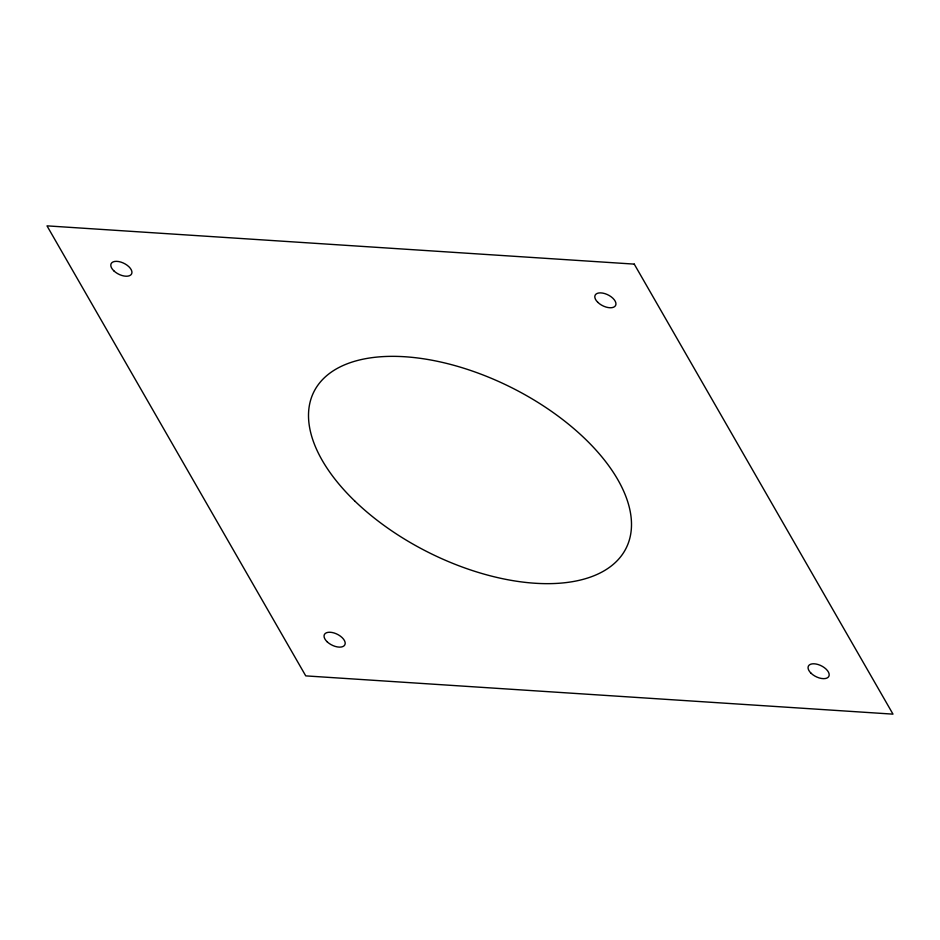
<?xml version="1.0" encoding="UTF-8"?>
<svg xmlns="http://www.w3.org/2000/svg" width="940" height="940" viewBox="0 0 940 940"><rect width="100%" height="100%" fill="white"/><g stroke="black" fill="none" stroke-linecap="round" stroke-linejoin="round"><path stroke-width="1.41" d="M634.253 264.117L47 225.859L305.747 675.884L893 714.141L634.253 264.117M327.061 641.703A11.433 6.039 26.6 0 0 344.815 644.875A11.433 6.039 26.6 0 0 331.996 632.467A11.433 6.039 26.6 0 0 327.061 641.703M113.811 270.802A11.433 6.039 26.6 0 0 131.565 273.975A11.433 6.039 26.6 0 0 118.746 261.567A11.433 6.039 26.6 0 0 113.811 270.802M811.067 673.24A11.433 6.039 26.6 0 0 828.81 676.412A11.433 6.039 26.6 0 0 815.991 664.004A11.433 6.039 26.6 0 0 811.067 673.24M597.817 302.339A11.433 6.039 26.6 0 0 615.571 305.512A11.433 6.039 26.6 0 0 602.752 293.104A11.433 6.039 26.6 0 0 597.817 302.339M354.627 500.879A174.593 92.261 26.6 0 0 625.547 549.289A174.593 92.261 26.6 0 0 429.827 359.832A174.593 92.261 26.6 0 0 354.627 500.879"/></g></svg>
